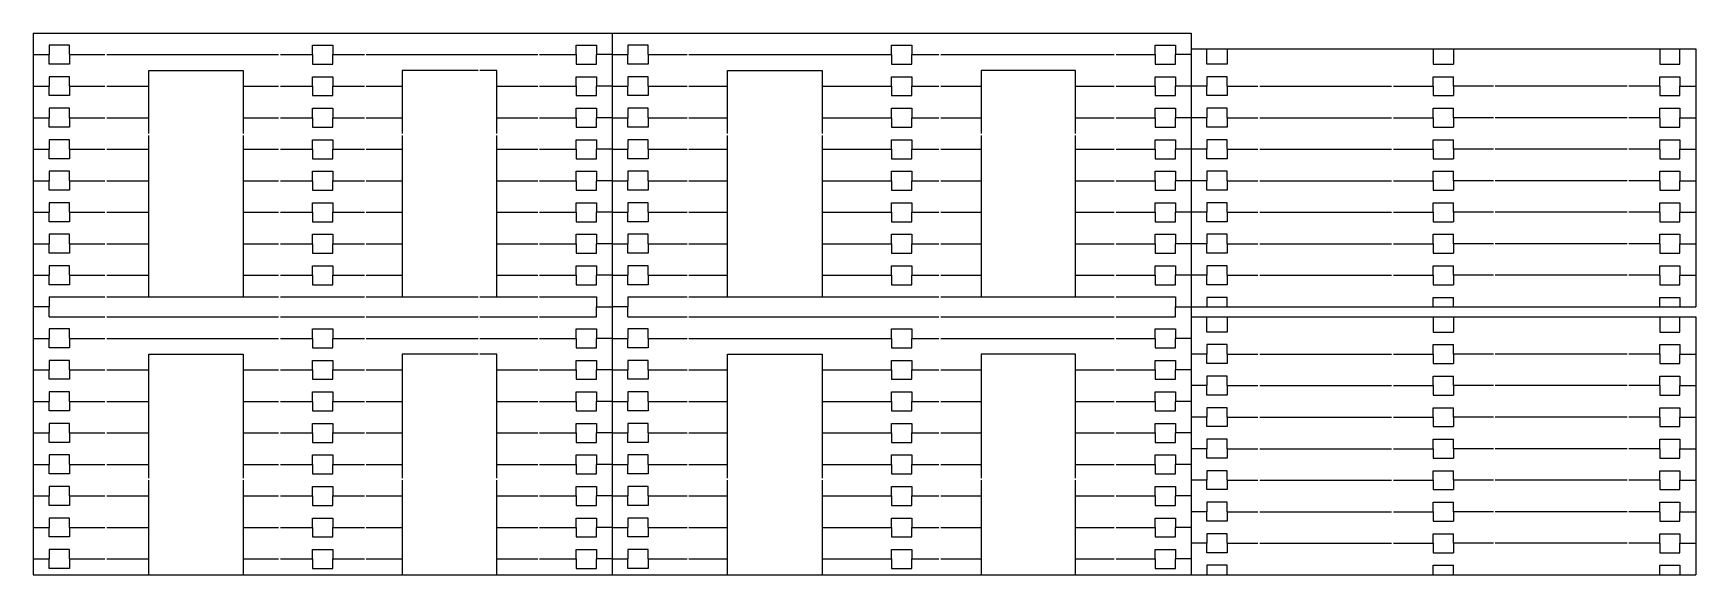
# Model space of a CAD drawing. Extents: x 47 to 311, y 119 to 205.
import ezdxf

# ---------------------------------------------------------------- set-up
doc = ezdxf.new("R2010")
doc.units = 0
doc.layers.get('0').update_dxf_attribs({"linetype": 'CONTINUOUS'})

msp = doc.modelspace()

# ---------------------------------------------------------------- linework, layer by layer
for p, q in [((47.08, 205.33), (47.08, 119.43)), ((47.08, 205.33), (230.64, 205.33)), ((52.8, 203.43), (49.58, 203.43)), ((49.58, 203.43), (49.58, 201.93)), ((52.8, 201.93), (52.8, 203.43)), ((91.36, 201.93), (91.36, 203.43)), ((91.36, 203.43), (94.58, 203.43)), ((94.58, 203.43), (94.58, 201.93)), ((133.14, 201.93), (133.14, 203.43)), ((133.14, 203.43), (136.36, 203.43)), ((136.36, 203.43), (136.36, 201.93)), ((138.86, 205.33), (138.86, 119.43)), ((144.58, 203.43), (141.36, 203.43)), ((141.36, 203.43), (141.36, 201.93)), ((144.58, 201.93), (144.58, 203.43)), ((183.14, 201.93), (183.14, 203.43)), ((183.14, 203.43), (186.36, 203.43)), ((186.36, 203.43), (186.36, 201.93)), ((224.92, 201.93), (224.92, 203.43)), ((224.92, 203.43), (228.14, 203.43)), ((228.14, 203.43), (228.14, 201.93)), ((230.64, 205.33), (230.64, 119.43)), ((47.08, 201.93), (49.58, 201.93)), ((49.58, 200.43), (49.58, 201.93)), ((52.8, 200.43), (49.58, 200.43)), ((52.8, 201.93), (52.8, 200.43)), ((52.8, 201.93), (58.45, 201.93)), ((58.75, 201.93), (85.96, 201.93)), ((86.26, 201.93), (91.36, 201.93)), ((91.36, 201.93), (91.36, 200.43)), ((91.36, 200.43), (94.58, 200.43)), ((94.58, 200.43), (94.58, 201.93)), ((94.58, 201.93), (99.57, 201.93)), ((99.87, 201.93), (127.06, 201.93)), ((127.36, 201.93), (133.14, 201.93)), ((133.14, 201.93), (133.14, 200.43)), ((133.14, 200.43), (136.36, 200.43)), ((136.36, 200.43), (136.36, 201.93)), ((138.86, 201.93), (136.36, 201.93)), ((138.86, 201.93), (141.36, 201.93)), ((141.36, 200.43), (141.36, 201.93)), ((144.58, 200.43), (141.36, 200.43)), ((144.58, 201.93), (144.58, 200.43)), ((144.58, 201.93), (150.72, 201.93)), ((151.02, 201.93), (183.14, 201.93)), ((183.14, 201.93), (183.14, 200.43)), ((183.14, 200.43), (186.36, 200.43)), ((186.36, 200.43), (186.36, 201.93)), ((186.36, 201.93), (190.64, 201.93)), ((190.94, 201.93), (218.45, 201.93)), ((218.75, 201.93), (224.92, 201.93)), ((224.92, 201.93), (224.92, 200.43)), ((224.92, 200.43), (228.14, 200.43)), ((228.14, 200.43), (228.14, 201.93)), ((230.64, 201.93), (228.14, 201.93)), ((230.64, 202.83), (310.64, 202.83)), ((233.14, 200.43), (233.14, 202.83)), ((236.36, 200.43), (233.14, 200.43)), ((236.36, 202.83), (236.36, 200.43)), ((269.03, 202.83), (269.03, 200.43)), ((269.03, 200.43), (272.25, 200.43)), ((272.25, 202.83), (272.25, 200.43)), ((304.92, 202.83), (304.92, 200.43)), ((304.92, 200.43), (308.14, 200.43)), ((308.14, 200.43), (308.14, 202.83)), ((310.64, 202.83), (310.64, 161.93)), ((52.8, 198.43), (49.58, 198.43)), ((49.58, 198.43), (49.58, 196.93)), ((52.8, 196.93), (52.8, 198.43)), ((65.38, 199.43), (80.38, 199.43)), ((65.38, 189.41), (65.38, 199.43)), ((80.38, 199.43), (80.38, 189.41)), ((91.36, 196.93), (91.36, 198.43)), ((91.36, 198.43), (94.58, 198.43)), ((94.58, 198.43), (94.58, 196.93)), ((105.55, 199.43), (105.55, 189.41)), ((117.59, 199.43), (105.55, 199.43)), ((120.55, 199.43), (117.89, 199.43)), ((120.55, 189.41), (120.55, 199.43)), ((133.14, 196.93), (133.14, 198.43)), ((133.14, 198.43), (136.36, 198.43)), ((136.36, 198.43), (136.36, 196.93)), ((144.58, 198.43), (141.36, 198.43)), ((141.36, 198.43), (141.36, 196.93)), ((144.58, 196.93), (144.58, 198.43)), ((157.16, 199.43), (172.16, 199.43)), ((157.16, 189.41), (157.16, 199.43)), ((172.16, 199.43), (172.16, 189.41)), ((183.14, 196.93), (183.14, 198.43)), ((183.14, 198.43), (186.36, 198.43)), ((186.36, 198.43), (186.36, 196.93)), ((212.33, 199.43), (197.33, 199.43)), ((197.33, 199.43), (197.33, 189.41)), ((212.33, 189.41), (212.33, 199.43)), ((224.92, 196.93), (224.92, 198.43)), ((224.92, 198.43), (228.14, 198.43)), ((228.14, 198.43), (228.14, 196.93)), ((236.36, 198.43), (233.14, 198.43)), ((233.14, 198.43), (233.14, 196.93)), ((236.36, 196.93), (236.36, 198.43)), ((269.03, 196.93), (269.03, 198.43)), ((269.03, 198.43), (272.25, 198.43)), ((272.25, 196.93), (272.25, 198.43)), ((304.92, 196.93), (304.92, 198.43)), ((304.92, 198.43), (308.14, 198.43)), ((308.14, 198.43), (308.14, 196.93)), ((47.08, 196.93), (49.58, 196.93)), ((49.58, 195.43), (49.58, 196.93)), ((52.8, 195.43), (49.58, 195.43)), ((52.8, 196.93), (52.8, 195.43)), ((52.8, 196.93), (58.45, 196.93)), ((58.75, 196.93), (65.38, 196.93)), ((80.38, 196.93), (85.96, 196.93)), ((86.26, 196.93), (91.36, 196.93)), ((91.36, 196.93), (91.36, 195.43)), ((91.36, 195.43), (94.58, 195.43)), ((94.58, 195.43), (94.58, 196.93)), ((94.58, 196.93), (99.57, 196.93)), ((99.87, 196.93), (105.55, 196.93)), ((120.55, 196.93), (127.06, 196.93)), ((127.36, 196.93), (133.14, 196.93)), ((133.14, 196.93), (133.14, 195.43)), ((133.14, 195.43), (136.36, 195.43)), ((136.36, 195.43), (136.36, 196.93)), ((138.86, 196.93), (136.36, 196.93)), ((138.86, 196.93), (141.36, 196.93)), ((141.36, 195.43), (141.36, 196.93)), ((144.58, 195.43), (141.36, 195.43)), ((144.58, 196.93), (144.58, 195.43)), ((144.58, 196.93), (150.72, 196.93)), ((151.02, 196.93), (157.16, 196.93)), ((172.16, 196.93), (183.14, 196.93)), ((183.14, 196.93), (183.14, 195.43)), ((183.14, 195.43), (186.36, 195.43)), ((186.36, 195.43), (186.36, 196.93)), ((186.36, 196.93), (190.64, 196.93)), ((190.94, 196.93), (197.33, 196.93)), ((212.33, 196.93), (218.45, 196.93)), ((218.75, 196.93), (224.92, 196.93)), ((224.92, 196.93), (224.92, 195.43)), ((224.92, 195.43), (228.14, 195.43)), ((228.14, 195.43), (228.14, 196.93)), ((230.64, 196.93), (228.14, 196.93)), ((233.14, 196.93), (230.64, 196.93)), ((233.14, 195.43), (233.14, 196.93)), ((236.36, 195.43), (233.14, 195.43)), ((236.36, 196.93), (236.36, 195.43)), ((236.36, 196.93), (241.23, 196.93)), ((241.53, 196.93), (262.42, 196.93)), ((262.72, 196.93), (269.03, 196.93)), ((269.03, 196.93), (269.03, 195.43)), ((269.03, 195.43), (272.25, 195.43)), ((272.25, 196.93), (272.25, 195.43)), ((278.55, 196.93), (272.25, 196.93)), ((299.75, 196.93), (278.85, 196.93)), ((304.92, 196.93), (300.05, 196.93)), ((304.92, 196.93), (304.92, 195.43)), ((304.92, 195.43), (308.14, 195.43)), ((308.14, 195.43), (308.14, 196.93)), ((308.14, 196.93), (310.64, 196.93)), ((52.8, 193.43), (49.58, 193.43)), ((49.58, 193.43), (49.58, 191.93)), ((52.8, 191.93), (52.8, 193.43)), ((91.36, 191.93), (91.36, 193.43)), ((91.36, 193.43), (94.58, 193.43)), ((94.58, 193.43), (94.58, 191.93)), ((133.14, 191.93), (133.14, 193.43)), ((133.14, 193.43), (136.36, 193.43)), ((136.36, 193.43), (136.36, 191.93)), ((144.58, 193.43), (141.36, 193.43)), ((141.36, 193.43), (141.36, 191.93)), ((144.58, 191.93), (144.58, 193.43)), ((183.14, 191.93), (183.14, 193.43)), ((183.14, 193.43), (186.36, 193.43)), ((186.36, 193.43), (186.36, 191.93)), ((224.92, 191.93), (224.92, 193.43)), ((224.92, 193.43), (228.14, 193.43)), ((228.14, 193.43), (228.14, 191.93)), ((236.36, 193.43), (233.14, 193.43)), ((233.14, 193.43), (233.14, 191.93)), ((236.36, 191.93), (236.36, 193.43)), ((269.03, 191.93), (269.03, 193.43)), ((269.03, 193.43), (272.25, 193.43)), ((272.25, 191.93), (272.25, 193.43)), ((304.92, 191.93), (304.92, 193.43)), ((304.92, 193.43), (308.14, 193.43)), ((308.14, 193.43), (308.14, 191.93)), ((47.08, 191.93), (49.58, 191.93)), ((49.58, 190.43), (49.58, 191.93)), ((52.8, 190.43), (49.58, 190.43)), ((52.8, 191.93), (52.8, 190.43)), ((52.8, 191.93), (58.45, 191.93)), ((58.75, 191.93), (65.38, 191.93)), ((80.38, 191.93), (85.96, 191.93)), ((86.26, 191.93), (91.36, 191.93)), ((91.36, 191.93), (91.36, 190.43)), ((91.36, 190.43), (94.58, 190.43)), ((94.58, 190.43), (94.58, 191.93)), ((94.58, 191.93), (99.57, 191.93)), ((99.87, 191.93), (105.55, 191.93)), ((120.55, 191.93), (127.06, 191.93)), ((127.36, 191.93), (133.14, 191.93)), ((133.14, 191.93), (133.14, 190.43)), ((133.14, 190.43), (136.36, 190.43)), ((136.36, 190.43), (136.36, 191.93)), ((138.86, 191.93), (136.36, 191.93)), ((138.86, 191.93), (141.36, 191.93)), ((141.36, 190.43), (141.36, 191.93)), ((144.58, 190.43), (141.36, 190.43)), ((144.58, 191.93), (144.58, 190.43)), ((144.58, 191.93), (150.72, 191.93)), ((151.02, 191.93), (157.16, 191.93)), ((172.16, 191.93), (183.14, 191.93)), ((183.14, 191.93), (183.14, 190.43)), ((183.14, 190.43), (186.36, 190.43)), ((186.36, 190.43), (186.36, 191.93)), ((186.36, 191.93), (190.64, 191.93)), ((190.94, 191.93), (197.33, 191.93)), ((212.33, 191.93), (218.45, 191.93)), ((218.75, 191.93), (224.92, 191.93)), ((224.92, 191.93), (224.92, 190.43)), ((224.92, 190.43), (228.14, 190.43)), ((228.14, 190.43), (228.14, 191.93)), ((230.64, 191.93), (228.14, 191.93)), ((233.14, 191.93), (230.64, 191.93)), ((233.14, 190.43), (233.14, 191.93)), ((236.36, 190.43), (233.14, 190.43)), ((236.36, 191.93), (236.36, 190.43)), ((236.36, 191.93), (241.23, 191.93)), ((241.53, 191.93), (262.42, 191.93)), ((262.72, 191.93), (269.03, 191.93)), ((269.03, 191.93), (269.03, 190.43)), ((269.03, 190.43), (272.25, 190.43)), ((272.25, 191.93), (272.25, 190.43)), ((278.55, 191.93), (272.25, 191.93)), ((299.75, 191.93), (278.85, 191.93)), ((304.92, 191.93), (300.05, 191.93)), ((304.92, 191.93), (304.92, 190.43)), ((304.92, 190.43), (308.14, 190.43)), ((308.14, 190.43), (308.14, 191.93)), ((308.14, 191.93), (310.64, 191.93)), ((52.8, 188.43), (49.58, 188.43)), ((49.58, 188.43), (49.58, 186.93)), ((52.8, 186.93), (52.8, 188.43)), ((65.38, 163.53), (65.38, 189.11)), ((80.38, 189.11), (80.38, 163.53)), ((91.36, 186.93), (91.36, 188.43)), ((91.36, 188.43), (94.58, 188.43)), ((94.58, 188.43), (94.58, 186.93)), ((105.55, 189.11), (105.55, 163.53)), ((120.55, 163.53), (120.55, 189.11)), ((133.14, 186.93), (133.14, 188.43)), ((133.14, 188.43), (136.36, 188.43)), ((136.36, 188.43), (136.36, 186.93)), ((144.58, 188.43), (141.36, 188.43)), ((141.36, 188.43), (141.36, 186.93)), ((144.58, 186.93), (144.58, 188.43)), ((157.16, 163.53), (157.16, 189.11)), ((172.16, 189.11), (172.16, 163.53)), ((183.14, 186.93), (183.14, 188.43)), ((183.14, 188.43), (186.36, 188.43)), ((186.36, 188.43), (186.36, 186.93)), ((197.33, 189.11), (197.33, 163.53)), ((212.33, 163.53), (212.33, 189.11)), ((224.92, 186.93), (224.92, 188.43)), ((224.92, 188.43), (228.14, 188.43)), ((228.14, 188.43), (228.14, 186.93)), ((236.36, 188.43), (233.14, 188.43)), ((233.14, 188.43), (233.14, 186.93)), ((236.36, 186.93), (236.36, 188.43)), ((269.03, 186.93), (269.03, 188.43)), ((269.03, 188.43), (272.25, 188.43)), ((272.25, 186.93), (272.25, 188.43)), ((304.92, 186.93), (304.92, 188.43)), ((304.92, 188.43), (308.14, 188.43)), ((308.14, 188.43), (308.14, 186.93)), ((47.08, 186.93), (49.58, 186.93)), ((49.58, 185.43), (49.58, 186.93)), ((52.8, 185.43), (49.58, 185.43)), ((52.8, 186.93), (52.8, 185.43)), ((52.8, 186.93), (58.45, 186.93)), ((58.75, 186.93), (65.38, 186.93)), ((80.38, 186.93), (85.96, 186.93)), ((86.26, 186.93), (91.36, 186.93)), ((91.36, 186.93), (91.36, 185.43)), ((91.36, 185.43), (94.58, 185.43)), ((94.58, 185.43), (94.58, 186.93)), ((94.58, 186.93), (99.57, 186.93)), ((99.87, 186.93), (105.55, 186.93)), ((120.55, 186.93), (127.06, 186.93)), ((127.36, 186.93), (133.14, 186.93)), ((133.14, 186.93), (133.14, 185.43)), ((133.14, 185.43), (136.36, 185.43)), ((136.36, 185.43), (136.36, 186.93)), ((138.86, 186.93), (136.36, 186.93)), ((138.86, 186.93), (141.36, 186.93)), ((141.36, 185.43), (141.36, 186.93)), ((144.58, 185.43), (141.36, 185.43)), ((144.58, 186.93), (144.58, 185.43)), ((144.58, 186.93), (150.72, 186.93)), ((151.02, 186.93), (157.16, 186.93)), ((172.16, 186.93), (183.14, 186.93)), ((183.14, 186.93), (183.14, 185.43)), ((183.14, 185.43), (186.36, 185.43)), ((186.36, 185.43), (186.36, 186.93)), ((186.36, 186.93), (190.64, 186.93)), ((190.94, 186.93), (197.33, 186.93)), ((212.33, 186.93), (218.45, 186.93)), ((218.75, 186.93), (224.92, 186.93)), ((224.92, 186.93), (224.92, 185.43)), ((224.92, 185.43), (228.14, 185.43)), ((228.14, 185.43), (228.14, 186.93)), ((230.64, 186.93), (228.14, 186.93)), ((233.14, 186.93), (230.64, 186.93)), ((233.14, 185.43), (233.14, 186.93)), ((236.36, 185.43), (233.14, 185.43)), ((236.36, 186.93), (236.36, 185.43)), ((236.36, 186.93), (241.23, 186.93)), ((241.53, 186.93), (262.42, 186.93)), ((262.72, 186.93), (269.03, 186.93)), ((269.03, 186.93), (269.03, 185.43)), ((269.03, 185.43), (272.25, 185.43)), ((272.25, 186.93), (272.25, 185.43)), ((278.55, 186.93), (272.25, 186.93)), ((299.75, 186.93), (278.85, 186.93)), ((304.92, 186.93), (300.05, 186.93)), ((304.92, 186.93), (304.92, 185.43)), ((304.92, 185.43), (308.14, 185.43)), ((308.14, 185.43), (308.14, 186.93)), ((308.14, 186.93), (310.64, 186.93)), ((47.08, 181.93), (49.58, 181.93)), ((52.8, 183.43), (49.58, 183.43)), ((49.58, 183.43), (49.58, 181.93)), ((49.58, 180.43), (49.58, 181.93)), ((52.8, 181.93), (52.8, 183.43)), ((52.8, 181.93), (52.8, 180.43)), ((52.8, 181.93), (58.45, 181.93)), ((58.75, 181.93), (65.38, 181.93)), ((80.38, 181.93), (85.96, 181.93)), ((86.26, 181.93), (91.36, 181.93)), ((91.36, 181.93), (91.36, 183.43)), ((91.36, 183.43), (94.58, 183.43)), ((91.36, 181.93), (91.36, 180.43)), ((94.58, 183.43), (94.58, 181.93)), ((94.58, 180.43), (94.58, 181.93)), ((94.58, 181.93), (99.57, 181.93)), ((99.87, 181.93), (105.55, 181.93)), ((120.55, 181.93), (127.06, 181.93)), ((127.36, 181.93), (133.14, 181.93)), ((133.14, 181.93), (133.14, 183.43)), ((133.14, 183.43), (136.36, 183.43)), ((133.14, 181.93), (133.14, 180.43)), ((136.36, 183.43), (136.36, 181.93)), ((136.36, 180.43), (136.36, 181.93)), ((138.86, 181.93), (136.36, 181.93)), ((138.86, 181.93), (141.36, 181.93)), ((144.58, 183.43), (141.36, 183.43)), ((141.36, 183.43), (141.36, 181.93)), ((141.36, 180.43), (141.36, 181.93)), ((144.58, 181.93), (144.58, 183.43)), ((144.58, 181.93), (144.58, 180.43)), ((144.58, 181.93), (150.72, 181.93)), ((151.02, 181.93), (157.16, 181.93)), ((172.16, 181.93), (183.14, 181.93)), ((183.14, 181.93), (183.14, 183.43)), ((183.14, 183.43), (186.36, 183.43)), ((183.14, 181.93), (183.14, 180.43)), ((186.36, 183.43), (186.36, 181.93)), ((186.36, 180.43), (186.36, 181.93)), ((186.36, 181.93), (190.64, 181.93)), ((190.94, 181.93), (197.33, 181.93)), ((212.33, 181.93), (218.45, 181.93)), ((218.75, 181.93), (224.92, 181.93)), ((224.92, 181.93), (224.92, 183.43)), ((224.92, 183.43), (228.14, 183.43)), ((224.92, 181.93), (224.92, 180.43)), ((228.14, 183.43), (228.14, 181.93)), ((228.14, 180.43), (228.14, 181.93)), ((230.64, 181.93), (228.14, 181.93)), ((233.14, 181.93), (230.64, 181.93)), ((236.36, 183.43), (233.14, 183.43)), ((233.14, 183.43), (233.14, 181.93)), ((233.14, 180.43), (233.14, 181.93)), ((236.36, 181.93), (236.36, 183.43)), ((236.36, 181.93), (236.36, 180.43)), ((236.36, 181.93), (241.23, 181.93)), ((241.53, 181.93), (262.42, 181.93)), ((262.72, 181.93), (269.03, 181.93)), ((269.03, 181.93), (269.03, 183.43)), ((269.03, 183.43), (272.25, 183.43)), ((269.03, 181.93), (269.03, 180.43)), ((272.25, 181.93), (272.25, 183.43)), ((272.25, 181.93), (272.25, 180.43)), ((278.55, 181.93), (272.25, 181.93)), ((299.75, 181.93), (278.85, 181.93)), ((304.92, 181.93), (300.05, 181.93)), ((304.92, 181.93), (304.92, 183.43)), ((304.92, 183.43), (308.14, 183.43)), ((304.92, 181.93), (304.92, 180.43)), ((308.14, 183.43), (308.14, 181.93)), ((308.14, 180.43), (308.14, 181.93)), ((308.14, 181.93), (310.64, 181.93)), ((52.8, 180.43), (49.58, 180.43)), ((91.36, 180.43), (94.58, 180.43)), ((133.14, 180.43), (136.36, 180.43)), ((144.58, 180.43), (141.36, 180.43)), ((183.14, 180.43), (186.36, 180.43)), ((224.92, 180.43), (228.14, 180.43)), ((236.36, 180.43), (233.14, 180.43)), ((269.03, 180.43), (272.25, 180.43)), ((304.92, 180.43), (308.14, 180.43)), ((47.08, 176.93), (49.58, 176.93)), ((52.8, 178.43), (49.58, 178.43)), ((49.58, 178.43), (49.58, 176.93)), ((49.58, 175.43), (49.58, 176.93)), ((52.8, 176.93), (52.8, 178.43)), ((52.8, 176.93), (52.8, 175.43)), ((52.8, 176.93), (58.45, 176.93)), ((58.75, 176.93), (65.38, 176.93)), ((80.38, 176.93), (85.96, 176.93)), ((86.26, 176.93), (91.36, 176.93)), ((91.36, 176.93), (91.36, 178.43)), ((91.36, 178.43), (94.58, 178.43)), ((91.36, 176.93), (91.36, 175.43)), ((94.58, 178.43), (94.58, 176.93)), ((94.58, 175.43), (94.58, 176.93)), ((94.58, 176.93), (99.57, 176.93)), ((99.87, 176.93), (105.55, 176.93)), ((120.55, 176.93), (127.06, 176.93)), ((127.36, 176.93), (133.14, 176.93)), ((133.14, 176.93), (133.14, 178.43)), ((133.14, 178.43), (136.36, 178.43)), ((133.14, 176.93), (133.14, 175.43)), ((136.36, 178.43), (136.36, 176.93)), ((136.36, 175.43), (136.36, 176.93)), ((138.86, 176.93), (136.36, 176.93)), ((138.86, 176.93), (141.36, 176.93)), ((144.58, 178.43), (141.36, 178.43)), ((141.36, 178.43), (141.36, 176.93)), ((141.36, 175.43), (141.36, 176.93)), ((144.58, 176.93), (144.58, 178.43)), ((144.58, 176.93), (144.58, 175.43)), ((144.58, 176.93), (150.72, 176.93)), ((151.02, 176.93), (157.16, 176.93)), ((172.16, 176.93), (183.14, 176.93)), ((183.14, 176.93), (183.14, 178.43)), ((183.14, 178.43), (186.36, 178.43)), ((183.14, 176.93), (183.14, 175.43)), ((186.36, 178.43), (186.36, 176.93)), ((186.36, 175.43), (186.36, 176.93)), ((186.36, 176.93), (190.64, 176.93)), ((190.94, 176.93), (197.33, 176.93)), ((212.33, 176.93), (218.45, 176.93)), ((218.75, 176.93), (224.92, 176.93)), ((224.92, 176.93), (224.92, 178.43)), ((224.92, 178.43), (228.14, 178.43)), ((224.92, 176.93), (224.92, 175.43)), ((228.14, 178.43), (228.14, 176.93)), ((228.14, 175.43), (228.14, 176.93)), ((230.64, 176.93), (228.14, 176.93)), ((233.14, 176.93), (230.64, 176.93)), ((236.36, 178.43), (233.14, 178.43)), ((233.14, 178.43), (233.14, 176.93)), ((233.14, 175.43), (233.14, 176.93)), ((236.36, 176.93), (236.36, 178.43)), ((236.36, 176.93), (236.36, 175.43)), ((236.36, 176.93), (241.23, 176.93)), ((241.53, 176.93), (262.42, 176.93)), ((262.72, 176.93), (269.03, 176.93)), ((269.03, 176.93), (269.03, 178.43)), ((269.03, 178.43), (272.25, 178.43)), ((269.03, 176.93), (269.03, 175.43)), ((272.25, 176.93), (272.25, 178.43)), ((272.25, 176.93), (272.25, 175.43)), ((278.55, 176.93), (272.25, 176.93)), ((299.75, 176.93), (278.85, 176.93)), ((304.92, 176.93), (300.05, 176.93)), ((304.92, 176.93), (304.92, 178.43)), ((304.92, 178.43), (308.14, 178.43)), ((304.92, 176.93), (304.92, 175.43)), ((308.14, 178.43), (308.14, 176.93)), ((308.14, 175.43), (308.14, 176.93)), ((308.14, 176.93), (310.64, 176.93)), ((52.8, 175.43), (49.58, 175.43)), ((91.36, 175.43), (94.58, 175.43)), ((133.14, 175.43), (136.36, 175.43)), ((144.58, 175.43), (141.36, 175.43)), ((183.14, 175.43), (186.36, 175.43)), ((224.92, 175.43), (228.14, 175.43)), ((236.36, 175.43), (233.14, 175.43)), ((269.03, 175.43), (272.25, 175.43)), ((304.92, 175.43), (308.14, 175.43)), ((47.08, 171.93), (49.58, 171.93)), ((52.8, 173.43), (49.58, 173.43)), ((49.58, 173.43), (49.58, 171.93)), ((49.58, 170.43), (49.58, 171.93)), ((52.8, 171.93), (52.8, 173.43)), ((52.8, 171.93), (52.8, 170.43)), ((52.8, 171.93), (58.45, 171.93)), ((58.75, 171.93), (65.38, 171.93)), ((80.38, 171.93), (85.96, 171.93)), ((86.26, 171.93), (91.36, 171.93)), ((91.36, 171.93), (91.36, 173.43)), ((91.36, 173.43), (94.58, 173.43)), ((91.36, 171.93), (91.36, 170.43)), ((94.58, 173.43), (94.58, 171.93)), ((94.58, 170.43), (94.58, 171.93)), ((94.58, 171.93), (99.57, 171.93)), ((99.87, 171.93), (105.55, 171.93)), ((120.55, 171.93), (127.06, 171.93)), ((127.36, 171.93), (133.14, 171.93)), ((133.14, 171.93), (133.14, 173.43)), ((133.14, 173.43), (136.36, 173.43)), ((133.14, 171.93), (133.14, 170.43)), ((136.36, 173.43), (136.36, 171.93)), ((136.36, 170.43), (136.36, 171.93)), ((138.86, 171.93), (136.36, 171.93)), ((138.86, 171.93), (141.36, 171.93)), ((144.58, 173.43), (141.36, 173.43)), ((141.36, 173.43), (141.36, 171.93)), ((141.36, 170.43), (141.36, 171.93)), ((144.58, 171.93), (144.58, 173.43)), ((144.58, 171.93), (144.58, 170.43)), ((144.58, 171.93), (150.72, 171.93)), ((151.02, 171.93), (157.16, 171.93)), ((172.16, 171.93), (183.14, 171.93)), ((183.14, 171.93), (183.14, 173.43)), ((183.14, 173.43), (186.36, 173.43)), ((183.14, 171.93), (183.14, 170.43)), ((186.36, 173.43), (186.36, 171.93)), ((186.36, 170.43), (186.36, 171.93)), ((186.36, 171.93), (190.64, 171.93)), ((190.94, 171.93), (197.33, 171.93)), ((212.33, 171.93), (218.45, 171.93)), ((218.75, 171.93), (224.92, 171.93)), ((224.92, 171.93), (224.92, 173.43)), ((224.92, 173.43), (228.14, 173.43)), ((224.92, 171.93), (224.92, 170.43)), ((228.14, 173.43), (228.14, 171.93)), ((228.14, 170.43), (228.14, 171.93)), ((230.64, 171.93), (228.14, 171.93)), ((233.14, 171.93), (230.64, 171.93)), ((236.36, 173.43), (233.14, 173.43)), ((233.14, 173.43), (233.14, 171.93)), ((233.14, 170.43), (233.14, 171.93)), ((236.36, 171.93), (236.36, 173.43)), ((236.36, 171.93), (236.36, 170.43)), ((236.36, 171.93), (241.23, 171.93)), ((241.53, 171.93), (262.42, 171.93)), ((262.72, 171.93), (269.03, 171.93)), ((269.03, 171.93), (269.03, 173.43)), ((269.03, 173.43), (272.25, 173.43)), ((269.03, 171.93), (269.03, 170.43)), ((272.25, 171.93), (272.25, 173.43)), ((272.25, 171.93), (272.25, 170.43)), ((278.55, 171.93), (272.25, 171.93)), ((299.75, 171.93), (278.85, 171.93)), ((304.92, 171.93), (300.05, 171.93)), ((304.92, 171.93), (304.92, 173.43)), ((304.92, 173.43), (308.14, 173.43)), ((304.92, 171.93), (304.92, 170.43)), ((308.14, 173.43), (308.14, 171.93)), ((308.14, 170.43), (308.14, 171.93)), ((308.14, 171.93), (310.64, 171.93)), ((52.8, 170.43), (49.58, 170.43)), ((91.36, 170.43), (94.58, 170.43)), ((133.14, 170.43), (136.36, 170.43)), ((144.58, 170.43), (141.36, 170.43)), ((183.14, 170.43), (186.36, 170.43)), ((224.92, 170.43), (228.14, 170.43)), ((236.36, 170.43), (233.14, 170.43)), ((269.03, 170.43), (272.25, 170.43)), ((304.92, 170.43), (308.14, 170.43)), ((47.08, 166.93), (49.58, 166.93)), ((52.8, 168.43), (49.58, 168.43)), ((49.58, 168.43), (49.58, 166.93)), ((49.58, 165.43), (49.58, 166.93)), ((52.8, 166.93), (52.8, 168.43)), ((52.8, 166.93), (52.8, 165.43)), ((52.8, 166.93), (58.45, 166.93)), ((58.75, 166.93), (65.38, 166.93)), ((80.38, 166.93), (85.96, 166.93)), ((86.26, 166.93), (91.36, 166.93)), ((91.36, 166.93), (91.36, 168.43)), ((91.36, 168.43), (94.58, 168.43)), ((91.36, 166.93), (91.36, 165.43)), ((94.58, 168.43), (94.58, 166.93)), ((94.58, 165.43), (94.58, 166.93)), ((94.58, 166.93), (99.57, 166.93)), ((99.87, 166.93), (105.55, 166.93)), ((120.55, 166.93), (127.06, 166.93)), ((127.36, 166.93), (133.14, 166.93)), ((133.14, 166.93), (133.14, 168.43)), ((133.14, 168.43), (136.36, 168.43)), ((133.14, 166.93), (133.14, 165.43)), ((136.36, 168.43), (136.36, 166.93)), ((136.36, 165.43), (136.36, 166.93)), ((138.86, 166.93), (136.36, 166.93)), ((138.86, 166.93), (141.36, 166.93)), ((144.58, 168.43), (141.36, 168.43)), ((141.36, 168.43), (141.36, 166.93)), ((141.36, 165.43), (141.36, 166.93)), ((144.58, 166.93), (144.58, 168.43)), ((144.58, 166.93), (144.58, 165.43)), ((144.58, 166.93), (150.72, 166.93)), ((151.02, 166.93), (157.16, 166.93)), ((172.16, 166.93), (183.14, 166.93)), ((183.14, 166.93), (183.14, 168.43)), ((183.14, 168.43), (186.36, 168.43)), ((183.14, 166.93), (183.14, 165.43)), ((186.36, 168.43), (186.36, 166.93)), ((186.36, 165.43), (186.36, 166.93)), ((186.36, 166.93), (190.64, 166.93)), ((190.94, 166.93), (197.33, 166.93)), ((212.33, 166.93), (218.45, 166.93)), ((218.75, 166.93), (224.92, 166.93)), ((224.92, 166.93), (224.92, 168.43)), ((224.92, 168.43), (228.14, 168.43)), ((224.92, 166.93), (224.92, 165.43)), ((228.14, 168.43), (228.14, 166.93)), ((228.14, 165.43), (228.14, 166.93)), ((230.64, 166.93), (228.14, 166.93)), ((233.14, 166.93), (230.64, 166.93)), ((236.36, 168.43), (233.14, 168.43)), ((233.14, 168.43), (233.14, 166.93)), ((233.14, 165.43), (233.14, 166.93)), ((236.36, 166.93), (236.36, 168.43)), ((236.36, 166.93), (236.36, 165.43)), ((236.36, 166.93), (241.23, 166.93)), ((241.53, 166.93), (262.42, 166.93)), ((262.72, 166.93), (269.03, 166.93)), ((269.03, 166.93), (269.03, 168.43)), ((269.03, 168.43), (272.25, 168.43)), ((269.03, 166.93), (269.03, 165.43)), ((272.25, 166.93), (272.25, 168.43)), ((272.25, 166.93), (272.25, 165.43)), ((278.55, 166.93), (272.25, 166.93)), ((299.75, 166.93), (278.85, 166.93)), ((304.92, 166.93), (300.05, 166.93)), ((304.92, 166.93), (304.92, 168.43)), ((304.92, 168.43), (308.14, 168.43)), ((304.92, 166.93), (304.92, 165.43)), ((308.14, 168.43), (308.14, 166.93)), ((308.14, 165.43), (308.14, 166.93)), ((308.14, 166.93), (310.64, 166.93)), ((52.8, 165.43), (49.58, 165.43)), ((49.58, 163.53), (58.45, 163.53)), ((49.58, 163.53), (49.58, 161.93)), ((58.75, 163.53), (65.38, 163.53)), ((65.38, 163.53), (85.96, 163.53)), ((86.26, 163.53), (99.57, 163.53)), ((91.36, 165.43), (94.58, 165.43)), ((99.87, 163.53), (117.59, 163.53)), ((117.89, 163.53), (120.55, 163.53)), ((120.55, 163.53), (127.06, 163.53)), ((127.36, 163.53), (136.36, 163.53)), ((133.14, 165.43), (136.36, 165.43)), ((136.36, 163.53), (136.36, 161.93)), ((144.58, 165.43), (141.36, 165.43)), ((141.36, 163.53), (150.72, 163.53)), ((141.36, 163.53), (141.36, 161.93)), ((151.02, 163.53), (157.16, 163.53)), ((157.16, 163.53), (190.64, 163.53)), ((183.14, 165.43), (186.36, 165.43)), ((190.94, 163.53), (212.33, 163.53)), ((212.33, 163.53), (218.45, 163.53)), ((218.75, 163.53), (228.14, 163.53)), ((224.92, 165.43), (228.14, 165.43)), ((228.14, 163.53), (228.14, 161.93)), ((236.36, 165.43), (233.14, 165.43)), ((236.36, 163.43), (233.14, 163.43)), ((233.14, 163.43), (233.14, 161.93)), ((236.36, 161.93), (236.36, 163.43)), ((269.03, 165.43), (272.25, 165.43)), ((269.03, 161.93), (269.03, 163.43)), ((269.03, 163.43), (272.25, 163.43)), ((272.25, 161.93), (272.25, 163.43)), ((304.92, 165.43), (308.14, 165.43)), ((304.92, 161.93), (304.92, 163.43)), ((304.92, 163.43), (308.14, 163.43)), ((308.14, 163.43), (308.14, 161.93)), ((49.58, 161.93), (47.08, 161.93)), ((49.58, 160.33), (49.58, 161.93)), ((136.36, 161.93), (138.86, 161.93)), ((136.36, 160.33), (136.36, 161.93)), ((141.36, 161.93), (138.86, 161.93)), ((141.36, 160.33), (141.36, 161.93)), ((228.14, 161.93), (230.64, 161.93)), ((228.14, 160.33), (228.14, 161.93)), ((230.64, 161.93), (310.64, 161.93)), ((49.58, 160.33), (58.45, 160.33)), ((52.8, 158.43), (49.58, 158.43)), ((49.58, 158.43), (49.58, 156.93)), ((52.8, 156.93), (52.8, 158.43)), ((58.75, 160.33), (85.96, 160.33)), ((86.26, 160.33), (99.57, 160.33)), ((91.36, 156.93), (91.36, 158.43)), ((91.36, 158.43), (94.58, 158.43)), ((94.58, 158.43), (94.58, 156.93)), ((99.87, 160.33), (117.59, 160.33)), ((117.89, 160.33), (127.06, 160.33)), ((127.36, 160.33), (136.36, 160.33)), ((133.14, 156.93), (133.14, 158.43)), ((133.14, 158.43), (136.36, 158.43)), ((136.36, 158.43), (136.36, 156.93)), ((141.36, 160.33), (150.72, 160.33)), ((144.58, 158.43), (141.36, 158.43)), ((141.36, 158.43), (141.36, 156.93)), ((144.58, 156.93), (144.58, 158.43)), ((151.02, 160.33), (190.64, 160.33)), ((183.14, 156.93), (183.14, 158.43)), ((183.14, 158.43), (186.36, 158.43)), ((186.36, 158.43), (186.36, 156.93)), ((190.94, 160.33), (218.45, 160.33)), ((218.75, 160.33), (228.14, 160.33)), ((224.92, 156.93), (224.92, 158.43)), ((224.92, 158.43), (228.14, 158.43)), ((228.14, 158.43), (228.14, 156.93)), ((230.64, 160.33), (310.64, 160.33)), ((233.14, 157.93), (233.14, 160.33)), ((236.36, 160.33), (236.36, 157.93)), ((269.03, 160.33), (269.03, 157.93)), ((272.25, 160.33), (272.25, 157.93)), ((304.92, 160.33), (304.92, 157.93)), ((308.14, 157.93), (308.14, 160.33)), ((310.64, 160.33), (310.64, 119.43)), ((47.08, 156.93), (49.58, 156.93)), ((49.58, 155.43), (49.58, 156.93)), ((52.8, 156.93), (52.8, 155.43)), ((52.8, 156.93), (58.45, 156.93)), ((58.75, 156.93), (85.96, 156.93)), ((86.26, 156.93), (91.36, 156.93)), ((91.36, 156.93), (91.36, 155.43)), ((94.58, 155.43), (94.58, 156.93)), ((94.58, 156.93), (99.57, 156.93)), ((99.87, 156.93), (117.59, 156.93)), ((117.89, 156.93), (127.06, 156.93)), ((127.36, 156.93), (133.14, 156.93)), ((133.14, 156.93), (133.14, 155.43)), ((136.36, 155.43), (136.36, 156.93)), ((138.86, 156.93), (136.36, 156.93)), ((138.86, 156.93), (141.36, 156.93)), ((141.36, 155.43), (141.36, 156.93)), ((144.58, 156.93), (144.58, 155.43)), ((144.58, 156.93), (150.72, 156.93)), ((151.02, 156.93), (183.14, 156.93)), ((183.14, 156.93), (183.14, 155.43)), ((186.36, 155.43), (186.36, 156.93)), ((186.36, 156.93), (190.64, 156.93)), ((190.94, 156.93), (218.45, 156.93)), ((218.75, 156.93), (224.92, 156.93)), ((224.92, 156.93), (224.92, 155.43)), ((228.14, 155.43), (228.14, 156.93)), ((230.64, 156.93), (228.14, 156.93)), ((236.36, 157.93), (233.14, 157.93)), ((236.36, 155.93), (233.14, 155.93)), ((233.14, 155.93), (233.14, 154.43)), ((236.36, 154.43), (236.36, 155.93)), ((269.03, 157.93), (272.25, 157.93)), ((269.03, 154.43), (269.03, 155.93)), ((269.03, 155.93), (272.25, 155.93)), ((272.25, 154.43), (272.25, 155.93)), ((304.92, 157.93), (308.14, 157.93)), ((304.92, 154.43), (304.92, 155.93)), ((304.92, 155.93), (308.14, 155.93)), ((308.14, 155.93), (308.14, 154.43)), ((52.8, 155.43), (49.58, 155.43)), ((52.8, 153.43), (49.58, 153.43)), ((49.58, 153.43), (49.58, 151.93)), ((52.8, 151.93), (52.8, 153.43)), ((65.38, 154.43), (80.38, 154.43)), ((65.38, 134.75), (65.38, 154.43)), ((80.38, 154.43), (80.38, 134.75)), ((91.36, 155.43), (94.58, 155.43)), ((91.36, 151.93), (91.36, 153.43)), ((91.36, 153.43), (94.58, 153.43)), ((94.58, 153.43), (94.58, 151.93)), ((105.55, 154.43), (105.55, 134.75)), ((117.59, 154.43), (105.55, 154.43)), ((120.55, 154.43), (117.89, 154.43)), ((120.55, 134.75), (120.55, 154.43)), ((133.14, 155.43), (136.36, 155.43)), ((133.14, 151.93), (133.14, 153.43)), ((133.14, 153.43), (136.36, 153.43)), ((136.36, 153.43), (136.36, 151.93)), ((144.58, 155.43), (141.36, 155.43)), ((144.58, 153.43), (141.36, 153.43)), ((141.36, 153.43), (141.36, 151.93)), ((144.58, 151.93), (144.58, 153.43)), ((157.16, 154.43), (172.16, 154.43)), ((157.16, 134.75), (157.16, 154.43)), ((172.16, 154.43), (172.16, 134.75)), ((183.14, 155.43), (186.36, 155.43)), ((183.14, 151.93), (183.14, 153.43)), ((183.14, 153.43), (186.36, 153.43)), ((186.36, 153.43), (186.36, 151.93)), ((212.33, 154.43), (197.33, 154.43)), ((197.33, 154.43), (197.33, 134.75)), ((212.33, 134.75), (212.33, 154.43)), ((224.92, 155.43), (228.14, 155.43)), ((224.92, 151.93), (224.92, 153.43)), ((224.92, 153.43), (228.14, 153.43)), ((228.14, 153.43), (228.14, 151.93)), ((233.14, 154.43), (230.64, 154.43)), ((233.14, 152.93), (233.14, 154.43)), ((236.36, 152.93), (233.14, 152.93)), ((236.36, 154.43), (236.36, 152.93)), ((236.36, 154.43), (241.23, 154.43)), ((241.53, 154.43), (262.42, 154.43)), ((262.72, 154.43), (269.03, 154.43)), ((269.03, 154.43), (269.03, 152.93)), ((269.03, 152.93), (272.25, 152.93)), ((272.25, 154.43), (272.25, 152.93)), ((278.55, 154.43), (272.25, 154.43)), ((299.75, 154.43), (278.85, 154.43)), ((304.92, 154.43), (300.05, 154.43)), ((304.92, 154.43), (304.92, 152.93)), ((304.92, 152.93), (308.14, 152.93)), ((308.14, 152.93), (308.14, 154.43)), ((308.14, 154.43), (310.64, 154.43)), ((47.08, 151.93), (49.58, 151.93)), ((49.58, 150.43), (49.58, 151.93)), ((52.8, 150.43), (49.58, 150.43)), ((52.8, 151.93), (52.8, 150.43)), ((52.8, 151.93), (58.45, 151.93)), ((58.75, 151.93), (65.38, 151.93)), ((80.38, 151.93), (85.96, 151.93)), ((86.26, 151.93), (91.36, 151.93)), ((91.36, 151.93), (91.36, 150.43)), ((91.36, 150.43), (94.58, 150.43)), ((94.58, 150.43), (94.58, 151.93)), ((94.58, 151.93), (99.57, 151.93)), ((99.87, 151.93), (105.55, 151.93)), ((120.55, 151.93), (127.06, 151.93)), ((127.36, 151.93), (133.14, 151.93)), ((133.14, 151.93), (133.14, 150.43)), ((133.14, 150.43), (136.36, 150.43)), ((136.36, 150.43), (136.36, 151.93)), ((138.86, 151.93), (136.36, 151.93)), ((138.86, 151.93), (141.36, 151.93)), ((141.36, 150.43), (141.36, 151.93)), ((144.58, 150.43), (141.36, 150.43)), ((144.58, 151.93), (144.58, 150.43)), ((144.58, 151.93), (150.72, 151.93)), ((151.02, 151.93), (157.16, 151.93)), ((172.16, 151.93), (183.14, 151.93)), ((183.14, 151.93), (183.14, 150.43)), ((183.14, 150.43), (186.36, 150.43)), ((186.36, 150.43), (186.36, 151.93)), ((186.36, 151.93), (190.64, 151.93)), ((190.94, 151.93), (197.33, 151.93)), ((212.33, 151.93), (218.45, 151.93)), ((218.75, 151.93), (224.92, 151.93)), ((224.92, 151.93), (224.92, 150.43)), ((224.92, 150.43), (228.14, 150.43)), ((228.14, 150.43), (228.14, 151.93)), ((230.64, 151.93), (228.14, 151.93)), ((236.36, 150.93), (233.14, 150.93)), ((233.14, 150.93), (233.14, 149.43)), ((236.36, 149.43), (236.36, 150.93)), ((269.03, 149.43), (269.03, 150.93)), ((269.03, 150.93), (272.25, 150.93)), ((272.25, 149.43), (272.25, 150.93)), ((304.92, 149.43), (304.92, 150.93)), ((304.92, 150.93), (308.14, 150.93)), ((308.14, 150.93), (308.14, 149.43)), ((52.8, 148.43), (49.58, 148.43)), ((49.58, 148.43), (49.58, 146.93)), ((52.8, 146.93), (52.8, 148.43)), ((91.36, 146.93), (91.36, 148.43)), ((91.36, 148.43), (94.58, 148.43)), ((94.58, 148.43), (94.58, 146.93)), ((133.14, 146.93), (133.14, 148.43)), ((133.14, 148.43), (136.36, 148.43)), ((136.36, 148.43), (136.36, 146.93)), ((144.58, 148.43), (141.36, 148.43)), ((141.36, 148.43), (141.36, 146.93)), ((144.58, 146.93), (144.58, 148.43)), ((183.14, 146.93), (183.14, 148.43)), ((183.14, 148.43), (186.36, 148.43)), ((186.36, 148.43), (186.36, 146.93)), ((224.92, 146.93), (224.92, 148.43)), ((224.92, 148.43), (228.14, 148.43)), ((228.14, 148.43), (228.14, 146.93)), ((233.14, 149.43), (230.64, 149.43)), ((233.14, 147.93), (233.14, 149.43)), ((236.36, 147.93), (233.14, 147.93)), ((236.36, 149.43), (236.36, 147.93)), ((236.36, 149.43), (241.23, 149.43)), ((241.53, 149.43), (262.42, 149.43)), ((262.72, 149.43), (269.03, 149.43)), ((269.03, 149.43), (269.03, 147.93)), ((269.03, 147.93), (272.25, 147.93)), ((272.25, 149.43), (272.25, 147.93)), ((278.55, 149.43), (272.25, 149.43)), ((299.75, 149.43), (278.85, 149.43)), ((304.92, 149.43), (300.05, 149.43)), ((304.92, 149.43), (304.92, 147.93)), ((304.92, 147.93), (308.14, 147.93)), ((308.14, 147.93), (308.14, 149.43)), ((308.14, 149.43), (310.64, 149.43)), ((47.08, 146.93), (49.58, 146.93)), ((49.58, 145.43), (49.58, 146.93)), ((52.8, 145.43), (49.58, 145.43)), ((52.8, 146.93), (52.8, 145.43)), ((52.8, 146.93), (58.45, 146.93)), ((58.75, 146.93), (65.38, 146.93)), ((80.38, 146.93), (85.96, 146.93)), ((86.26, 146.93), (91.36, 146.93)), ((91.36, 146.93), (91.36, 145.43)), ((91.36, 145.43), (94.58, 145.43)), ((94.58, 145.43), (94.58, 146.93)), ((94.58, 146.93), (99.57, 146.93)), ((99.87, 146.93), (105.55, 146.93)), ((120.55, 146.93), (127.06, 146.93)), ((127.36, 146.93), (133.14, 146.93)), ((133.14, 146.93), (133.14, 145.43)), ((133.14, 145.43), (136.36, 145.43)), ((136.36, 145.43), (136.36, 146.93)), ((138.86, 146.93), (136.36, 146.93)), ((138.86, 146.93), (141.36, 146.93)), ((141.36, 145.43), (141.36, 146.93)), ((144.58, 145.43), (141.36, 145.43)), ((144.58, 146.93), (144.58, 145.43)), ((144.58, 146.93), (150.72, 146.93)), ((151.02, 146.93), (157.16, 146.93)), ((172.16, 146.93), (183.14, 146.93)), ((183.14, 146.93), (183.14, 145.43)), ((183.14, 145.43), (186.36, 145.43)), ((186.36, 145.43), (186.36, 146.93)), ((186.36, 146.93), (190.64, 146.93)), ((190.94, 146.93), (197.33, 146.93)), ((212.33, 146.93), (218.45, 146.93)), ((218.75, 146.93), (224.92, 146.93)), ((224.92, 146.93), (224.92, 145.43)), ((224.92, 145.43), (228.14, 145.43)), ((228.14, 145.43), (228.14, 146.93)), ((230.64, 146.93), (228.14, 146.93)), ((236.36, 145.93), (233.14, 145.93)), ((233.14, 145.93), (233.14, 144.43)), ((236.36, 144.43), (236.36, 145.93)), ((269.03, 144.43), (269.03, 145.93)), ((269.03, 145.93), (272.25, 145.93)), ((272.25, 144.43), (272.25, 145.93)), ((304.92, 144.43), (304.92, 145.93)), ((304.92, 145.93), (308.14, 145.93)), ((308.14, 145.93), (308.14, 144.43)), ((52.8, 143.43), (49.58, 143.43)), ((49.58, 143.43), (49.58, 141.93)), ((52.8, 141.93), (52.8, 143.43)), ((91.36, 141.93), (91.36, 143.43)), ((91.36, 143.43), (94.58, 143.43)), ((94.58, 143.43), (94.58, 141.93)), ((133.14, 141.93), (133.14, 143.43)), ((133.14, 143.43), (136.36, 143.43)), ((136.36, 143.43), (136.36, 141.93)), ((144.58, 143.43), (141.36, 143.43)), ((141.36, 143.43), (141.36, 141.93)), ((144.58, 141.93), (144.58, 143.43)), ((183.14, 141.93), (183.14, 143.43)), ((183.14, 143.43), (186.36, 143.43)), ((186.36, 143.43), (186.36, 141.93)), ((224.92, 141.93), (224.92, 143.43)), ((224.92, 143.43), (228.14, 143.43)), ((228.14, 143.43), (228.14, 141.93)), ((233.14, 144.43), (230.64, 144.43)), ((233.14, 142.93), (233.14, 144.43)), ((236.36, 142.93), (233.14, 142.93)), ((236.36, 144.43), (236.36, 142.93)), ((236.36, 144.43), (241.23, 144.43)), ((241.53, 144.43), (262.42, 144.43)), ((262.72, 144.43), (269.03, 144.43)), ((269.03, 144.43), (269.03, 142.93)), ((269.03, 142.93), (272.25, 142.93)), ((272.25, 144.43), (272.25, 142.93)), ((278.55, 144.43), (272.25, 144.43)), ((299.75, 144.43), (278.85, 144.43)), ((304.92, 144.43), (300.05, 144.43)), ((304.92, 144.43), (304.92, 142.93)), ((304.92, 142.93), (308.14, 142.93)), ((308.14, 142.93), (308.14, 144.43)), ((308.14, 144.43), (310.64, 144.43)), ((47.08, 141.93), (49.58, 141.93)), ((49.58, 140.43), (49.58, 141.93)), ((52.8, 140.43), (49.58, 140.43)), ((52.8, 141.93), (52.8, 140.43)), ((52.8, 141.93), (58.45, 141.93)), ((58.75, 141.93), (65.38, 141.93)), ((80.38, 141.93), (85.96, 141.93)), ((86.26, 141.93), (91.36, 141.93)), ((91.36, 141.93), (91.36, 140.43)), ((91.36, 140.43), (94.58, 140.43)), ((94.58, 140.43), (94.58, 141.93)), ((94.58, 141.93), (99.57, 141.93)), ((99.87, 141.93), (105.55, 141.93)), ((120.55, 141.93), (127.06, 141.93)), ((127.36, 141.93), (133.14, 141.93)), ((133.14, 141.93), (133.14, 140.43)), ((133.14, 140.43), (136.36, 140.43)), ((136.36, 140.43), (136.36, 141.93)), ((138.86, 141.93), (136.36, 141.93)), ((138.86, 141.93), (141.36, 141.93)), ((141.36, 140.43), (141.36, 141.93)), ((144.58, 140.43), (141.36, 140.43)), ((144.58, 141.93), (144.58, 140.43)), ((144.58, 141.93), (150.72, 141.93)), ((151.02, 141.93), (157.16, 141.93)), ((172.16, 141.93), (183.14, 141.93)), ((183.14, 141.93), (183.14, 140.43)), ((183.14, 140.43), (186.36, 140.43)), ((186.36, 140.43), (186.36, 141.93)), ((186.36, 141.93), (190.64, 141.93)), ((190.94, 141.93), (197.33, 141.93)), ((212.33, 141.93), (218.45, 141.93)), ((218.75, 141.93), (224.92, 141.93)), ((224.92, 141.93), (224.92, 140.43)), ((224.92, 140.43), (228.14, 140.43)), ((228.14, 140.43), (228.14, 141.93)), ((230.64, 141.93), (228.14, 141.93)), ((236.36, 140.93), (233.14, 140.93)), ((233.14, 140.93), (233.14, 139.43)), ((236.36, 139.43), (236.36, 140.93)), ((269.03, 139.43), (269.03, 140.93)), ((269.03, 140.93), (272.25, 140.93)), ((272.25, 139.43), (272.25, 140.93)), ((304.92, 139.43), (304.92, 140.93)), ((304.92, 140.93), (308.14, 140.93)), ((308.14, 140.93), (308.14, 139.43)), ((52.8, 138.43), (49.58, 138.43)), ((49.58, 138.43), (49.58, 136.93)), ((52.8, 136.93), (52.8, 138.43)), ((91.36, 136.93), (91.36, 138.43)), ((91.36, 138.43), (94.58, 138.43)), ((94.58, 138.43), (94.58, 136.93)), ((133.14, 136.93), (133.14, 138.43)), ((133.14, 138.43), (136.36, 138.43)), ((136.36, 138.43), (136.36, 136.93)), ((144.58, 138.43), (141.36, 138.43)), ((141.36, 138.43), (141.36, 136.93)), ((144.58, 136.93), (144.58, 138.43)), ((183.14, 136.93), (183.14, 138.43)), ((183.14, 138.43), (186.36, 138.43)), ((186.36, 138.43), (186.36, 136.93)), ((224.92, 136.93), (224.92, 138.43)), ((224.92, 138.43), (228.14, 138.43)), ((228.14, 138.43), (228.14, 136.93)), ((233.14, 139.43), (230.64, 139.43)), ((233.14, 137.93), (233.14, 139.43)), ((236.36, 137.93), (233.14, 137.93)), ((236.36, 139.43), (236.36, 137.93)), ((236.36, 139.43), (241.23, 139.43)), ((241.53, 139.43), (262.42, 139.43)), ((262.72, 139.43), (269.03, 139.43)), ((269.03, 139.43), (269.03, 137.93)), ((269.03, 137.93), (272.25, 137.93)), ((272.25, 139.43), (272.25, 137.93)), ((278.55, 139.43), (272.25, 139.43)), ((299.75, 139.43), (278.85, 139.43)), ((304.92, 139.43), (300.05, 139.43)), ((304.92, 139.43), (304.92, 137.93)), ((304.92, 137.93), (308.14, 137.93)), ((308.14, 137.93), (308.14, 139.43)), ((308.14, 139.43), (310.64, 139.43)), ((47.08, 136.93), (49.58, 136.93)), ((49.58, 135.43), (49.58, 136.93)), ((52.8, 135.43), (49.58, 135.43)), ((52.8, 136.93), (52.8, 135.43)), ((52.8, 136.93), (58.45, 136.93)), ((58.75, 136.93), (65.38, 136.93)), ((65.38, 119.43), (65.38, 134.45)), ((80.38, 136.93), (85.96, 136.93)), ((80.38, 134.45), (80.38, 119.43)), ((86.26, 136.93), (91.36, 136.93)), ((91.36, 136.93), (91.36, 135.43)), ((91.36, 135.43), (94.58, 135.43)), ((94.58, 135.43), (94.58, 136.93)), ((94.58, 136.93), (99.57, 136.93)), ((99.87, 136.93), (105.55, 136.93)), ((105.55, 134.45), (105.55, 119.43)), ((120.55, 136.93), (127.06, 136.93)), ((120.55, 119.43), (120.55, 134.45)), ((127.36, 136.93), (133.14, 136.93)), ((133.14, 136.93), (133.14, 135.43)), ((133.14, 135.43), (136.36, 135.43)), ((136.36, 135.43), (136.36, 136.93)), ((138.86, 136.93), (136.36, 136.93)), ((138.86, 136.93), (141.36, 136.93)), ((141.36, 135.43), (141.36, 136.93)), ((144.58, 135.43), (141.36, 135.43)), ((144.58, 136.93), (144.58, 135.43)), ((144.58, 136.93), (150.72, 136.93)), ((151.02, 136.93), (157.16, 136.93)), ((157.16, 119.43), (157.16, 134.45)), ((172.16, 136.93), (183.14, 136.93)), ((172.16, 134.45), (172.16, 119.43)), ((183.14, 136.93), (183.14, 135.43)), ((183.14, 135.43), (186.36, 135.43)), ((186.36, 135.43), (186.36, 136.93)), ((186.36, 136.93), (190.64, 136.93)), ((190.94, 136.93), (197.33, 136.93)), ((197.33, 134.45), (197.33, 119.43)), ((212.33, 136.93), (218.45, 136.93)), ((212.33, 119.43), (212.33, 134.45)), ((218.75, 136.93), (224.92, 136.93)), ((224.92, 136.93), (224.92, 135.43)), ((224.92, 135.43), (228.14, 135.43)), ((228.14, 135.43), (228.14, 136.93)), ((230.64, 136.93), (228.14, 136.93)), ((233.14, 134.43), (230.64, 134.43)), ((236.36, 135.93), (233.14, 135.93)), ((233.14, 135.93), (233.14, 134.43)), ((233.14, 132.93), (233.14, 134.43)), ((236.36, 134.43), (236.36, 135.93)), ((236.36, 134.43), (236.36, 132.93)), ((236.36, 134.43), (241.23, 134.43)), ((241.53, 134.43), (262.42, 134.43)), ((262.72, 134.43), (269.03, 134.43)), ((269.03, 134.43), (269.03, 135.93)), ((269.03, 135.93), (272.25, 135.93)), ((269.03, 134.43), (269.03, 132.93)), ((272.25, 134.43), (272.25, 135.93)), ((272.25, 134.43), (272.25, 132.93)), ((278.55, 134.43), (272.25, 134.43)), ((299.75, 134.43), (278.85, 134.43)), ((304.92, 134.43), (300.05, 134.43)), ((304.92, 134.43), (304.92, 135.93)), ((304.92, 135.93), (308.14, 135.93)), ((304.92, 134.43), (304.92, 132.93)), ((308.14, 135.93), (308.14, 134.43)), ((308.14, 132.93), (308.14, 134.43)), ((308.14, 134.43), (310.64, 134.43)), ((47.08, 131.93), (49.58, 131.93)), ((52.8, 133.43), (49.58, 133.43)), ((49.58, 133.43), (49.58, 131.93)), ((49.58, 130.43), (49.58, 131.93)), ((52.8, 131.93), (52.8, 133.43)), ((52.8, 131.93), (52.8, 130.43)), ((52.8, 131.93), (58.45, 131.93)), ((58.75, 131.93), (65.38, 131.93)), ((80.38, 131.93), (85.96, 131.93)), ((86.26, 131.93), (91.36, 131.93)), ((91.36, 131.93), (91.36, 133.43)), ((91.36, 133.43), (94.58, 133.43)), ((91.36, 131.93), (91.36, 130.43)), ((94.58, 133.43), (94.58, 131.93)), ((94.58, 130.43), (94.58, 131.93)), ((94.58, 131.93), (99.57, 131.93)), ((99.87, 131.93), (105.55, 131.93)), ((120.55, 131.93), (127.06, 131.93)), ((127.36, 131.93), (133.14, 131.93)), ((133.14, 131.93), (133.14, 133.43)), ((133.14, 133.43), (136.36, 133.43)), ((133.14, 131.93), (133.14, 130.43)), ((136.36, 133.43), (136.36, 131.93)), ((136.36, 130.43), (136.36, 131.93)), ((138.86, 131.93), (136.36, 131.93)), ((138.86, 131.93), (141.36, 131.93)), ((144.58, 133.43), (141.36, 133.43)), ((141.36, 133.43), (141.36, 131.93)), ((141.36, 130.43), (141.36, 131.93)), ((144.58, 131.93), (144.58, 133.43)), ((144.58, 131.93), (144.58, 130.43)), ((144.58, 131.93), (150.72, 131.93)), ((151.02, 131.93), (157.16, 131.93)), ((172.16, 131.93), (183.14, 131.93)), ((183.14, 131.93), (183.14, 133.43)), ((183.14, 133.43), (186.36, 133.43)), ((183.14, 131.93), (183.14, 130.43)), ((186.36, 133.43), (186.36, 131.93)), ((186.36, 130.43), (186.36, 131.93)), ((186.36, 131.93), (190.64, 131.93)), ((190.94, 131.93), (197.33, 131.93)), ((212.33, 131.93), (218.45, 131.93)), ((218.75, 131.93), (224.92, 131.93)), ((224.92, 131.93), (224.92, 133.43)), ((224.92, 133.43), (228.14, 133.43)), ((224.92, 131.93), (224.92, 130.43)), ((228.14, 133.43), (228.14, 131.93)), ((228.14, 130.43), (228.14, 131.93)), ((230.64, 131.93), (228.14, 131.93)), ((236.36, 132.93), (233.14, 132.93)), ((269.03, 132.93), (272.25, 132.93)), ((304.92, 132.93), (308.14, 132.93)), ((52.8, 130.43), (49.58, 130.43)), ((91.36, 130.43), (94.58, 130.43)), ((133.14, 130.43), (136.36, 130.43)), ((144.58, 130.43), (141.36, 130.43)), ((183.14, 130.43), (186.36, 130.43)), ((224.92, 130.43), (228.14, 130.43)), ((233.14, 129.43), (230.64, 129.43)), ((236.36, 130.93), (233.14, 130.93)), ((233.14, 130.93), (233.14, 129.43)), ((233.14, 127.93), (233.14, 129.43)), ((236.36, 129.43), (236.36, 130.93)), ((236.36, 129.43), (236.36, 127.93)), ((236.36, 129.43), (241.23, 129.43)), ((241.53, 129.43), (262.42, 129.43)), ((262.72, 129.43), (269.03, 129.43)), ((269.03, 129.43), (269.03, 130.93)), ((269.03, 130.93), (272.25, 130.93)), ((269.03, 129.43), (269.03, 127.93)), ((272.25, 129.43), (272.25, 130.93)), ((272.25, 129.43), (272.25, 127.93)), ((278.55, 129.43), (272.25, 129.43)), ((299.75, 129.43), (278.85, 129.43)), ((304.92, 129.43), (300.05, 129.43)), ((304.92, 129.43), (304.92, 130.93)), ((304.92, 130.93), (308.14, 130.93)), ((304.92, 129.43), (304.92, 127.93)), ((308.14, 130.93), (308.14, 129.43)), ((308.14, 127.93), (308.14, 129.43)), ((308.14, 129.43), (310.64, 129.43)), ((47.08, 126.93), (49.58, 126.93)), ((52.8, 128.43), (49.58, 128.43)), ((49.58, 128.43), (49.58, 126.93)), ((49.58, 125.43), (49.58, 126.93)), ((52.8, 126.93), (52.8, 128.43)), ((52.8, 126.93), (52.8, 125.43)), ((52.8, 126.93), (58.45, 126.93)), ((58.75, 126.93), (65.38, 126.93)), ((80.38, 126.93), (85.96, 126.93)), ((86.26, 126.93), (91.36, 126.93)), ((91.36, 126.93), (91.36, 128.43)), ((91.36, 128.43), (94.58, 128.43)), ((91.36, 126.93), (91.36, 125.43)), ((94.58, 128.43), (94.58, 126.93)), ((94.58, 125.43), (94.58, 126.93)), ((94.58, 126.93), (99.57, 126.93)), ((99.87, 126.93), (105.55, 126.93)), ((120.55, 126.93), (127.06, 126.93)), ((127.36, 126.93), (133.14, 126.93)), ((133.14, 126.93), (133.14, 128.43)), ((133.14, 128.43), (136.36, 128.43)), ((133.14, 126.93), (133.14, 125.43)), ((136.36, 128.43), (136.36, 126.93)), ((136.36, 125.43), (136.36, 126.93)), ((138.86, 126.93), (136.36, 126.93)), ((138.86, 126.93), (141.36, 126.93)), ((144.58, 128.43), (141.36, 128.43)), ((141.36, 128.43), (141.36, 126.93)), ((141.36, 125.43), (141.36, 126.93)), ((144.58, 126.93), (144.58, 128.43)), ((144.58, 126.93), (144.58, 125.43)), ((144.58, 126.93), (150.72, 126.93)), ((151.02, 126.93), (157.16, 126.93)), ((172.16, 126.93), (183.14, 126.93)), ((183.14, 126.93), (183.14, 128.43)), ((183.14, 128.43), (186.36, 128.43)), ((183.14, 126.93), (183.14, 125.43)), ((186.36, 128.43), (186.36, 126.93)), ((186.36, 125.43), (186.36, 126.93)), ((186.36, 126.93), (190.64, 126.93)), ((190.94, 126.93), (197.33, 126.93)), ((212.33, 126.93), (218.45, 126.93)), ((218.75, 126.93), (224.92, 126.93)), ((224.92, 126.93), (224.92, 128.43)), ((224.92, 128.43), (228.14, 128.43)), ((224.92, 126.93), (224.92, 125.43)), ((228.14, 128.43), (228.14, 126.93)), ((228.14, 125.43), (228.14, 126.93)), ((230.64, 126.93), (228.14, 126.93)), ((236.36, 127.93), (233.14, 127.93)), ((269.03, 127.93), (272.25, 127.93)), ((304.92, 127.93), (308.14, 127.93)), ((52.8, 125.43), (49.58, 125.43)), ((91.36, 125.43), (94.58, 125.43)), ((133.14, 125.43), (136.36, 125.43)), ((144.58, 125.43), (141.36, 125.43)), ((183.14, 125.43), (186.36, 125.43)), ((224.92, 125.43), (228.14, 125.43)), ((233.14, 124.43), (230.64, 124.43)), ((236.36, 125.93), (233.14, 125.93)), ((233.14, 125.93), (233.14, 124.43)), ((233.14, 122.93), (233.14, 124.43)), ((236.36, 124.43), (236.36, 125.93)), ((236.36, 124.43), (236.36, 122.93)), ((236.36, 124.43), (241.23, 124.43)), ((241.53, 124.43), (262.42, 124.43)), ((262.72, 124.43), (269.03, 124.43)), ((269.03, 124.43), (269.03, 125.93)), ((269.03, 125.93), (272.25, 125.93)), ((269.03, 124.43), (269.03, 122.93)), ((272.25, 124.43), (272.25, 125.93)), ((272.25, 124.43), (272.25, 122.93)), ((278.55, 124.43), (272.25, 124.43)), ((299.75, 124.43), (278.85, 124.43)), ((304.92, 124.43), (300.05, 124.43)), ((304.92, 124.43), (304.92, 125.93)), ((304.92, 125.93), (308.14, 125.93)), ((304.92, 124.43), (304.92, 122.93)), ((308.14, 125.93), (308.14, 124.43)), ((308.14, 122.93), (308.14, 124.43)), ((308.14, 124.43), (310.64, 124.43)), ((47.08, 121.93), (49.58, 121.93)), ((52.8, 123.43), (49.58, 123.43)), ((49.58, 123.43), (49.58, 121.93)), ((49.58, 120.43), (49.58, 121.93)), ((52.8, 121.93), (52.8, 123.43)), ((52.8, 121.93), (52.8, 120.43)), ((52.8, 121.93), (58.45, 121.93)), ((58.75, 121.93), (65.38, 121.93)), ((80.38, 121.93), (85.96, 121.93)), ((86.26, 121.93), (91.36, 121.93)), ((91.36, 121.93), (91.36, 123.43)), ((91.36, 123.43), (94.58, 123.43)), ((91.36, 121.93), (91.36, 120.43)), ((94.58, 123.43), (94.58, 121.93)), ((94.58, 120.43), (94.58, 121.93)), ((94.58, 121.93), (99.57, 121.93)), ((99.87, 121.93), (105.55, 121.93)), ((120.55, 121.93), (127.06, 121.93)), ((127.36, 121.93), (133.14, 121.93)), ((133.14, 121.93), (133.14, 123.43)), ((133.14, 123.43), (136.36, 123.43)), ((133.14, 121.93), (133.14, 120.43)), ((136.36, 123.43), (136.36, 121.93)), ((136.36, 120.43), (136.36, 121.93)), ((138.86, 121.93), (136.36, 121.93)), ((138.86, 121.93), (141.36, 121.93)), ((144.58, 123.43), (141.36, 123.43)), ((141.36, 123.43), (141.36, 121.93)), ((141.36, 120.43), (141.36, 121.93)), ((144.58, 121.93), (144.58, 123.43)), ((144.58, 121.93), (144.58, 120.43)), ((144.58, 121.93), (150.72, 121.93)), ((151.02, 121.93), (157.16, 121.93)), ((172.16, 121.93), (183.14, 121.93)), ((183.14, 121.93), (183.14, 123.43)), ((183.14, 123.43), (186.36, 123.43)), ((183.14, 121.93), (183.14, 120.43)), ((186.36, 123.43), (186.36, 121.93)), ((186.36, 120.43), (186.36, 121.93)), ((186.36, 121.93), (190.64, 121.93)), ((190.94, 121.93), (197.33, 121.93)), ((212.33, 121.93), (218.45, 121.93)), ((218.75, 121.93), (224.92, 121.93)), ((224.92, 121.93), (224.92, 123.43)), ((224.92, 123.43), (228.14, 123.43)), ((224.92, 121.93), (224.92, 120.43)), ((228.14, 123.43), (228.14, 121.93)), ((228.14, 120.43), (228.14, 121.93)), ((230.64, 121.93), (228.14, 121.93)), ((236.36, 122.93), (233.14, 122.93)), ((269.03, 122.93), (272.25, 122.93)), ((304.92, 122.93), (308.14, 122.93)), ((47.08, 119.43), (310.64, 119.43)), ((52.8, 120.43), (49.58, 120.43)), ((91.36, 120.43), (94.58, 120.43)), ((133.14, 120.43), (136.36, 120.43)), ((144.58, 120.43), (141.36, 120.43)), ((183.14, 120.43), (186.36, 120.43)), ((224.92, 120.43), (228.14, 120.43)), ((236.36, 120.93), (233.14, 120.93)), ((233.14, 120.93), (233.14, 119.43)), ((236.36, 119.43), (236.36, 120.93)), ((269.03, 119.43), (269.03, 120.93)), ((269.03, 120.93), (272.25, 120.93)), ((272.25, 119.43), (272.25, 120.93)), ((304.92, 119.43), (304.92, 120.93)), ((304.92, 120.93), (308.14, 120.93)), ((308.14, 120.93), (308.14, 119.43))]:
    msp.add_line(p, q)

doc.saveas('drawing.dxf')
